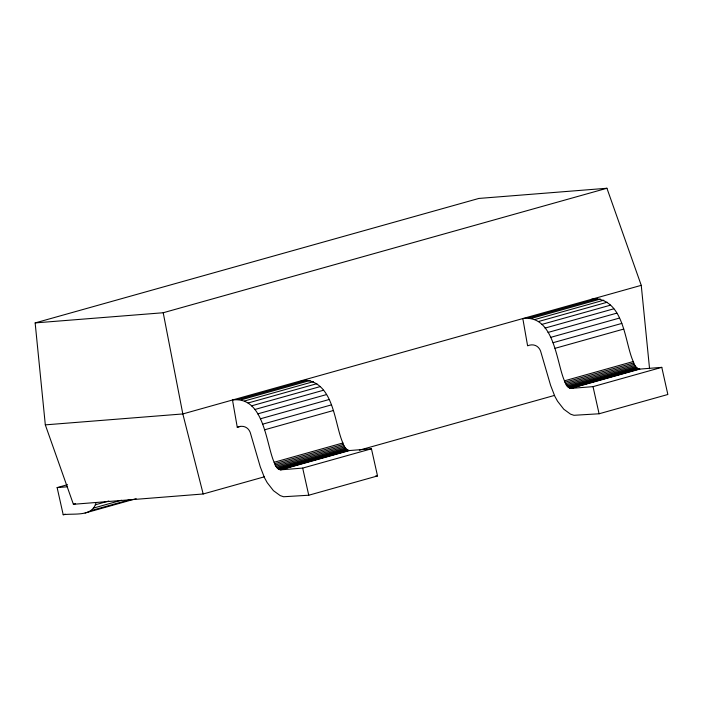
<?xml version="1.0" encoding="UTF-8"?>
<svg xmlns="http://www.w3.org/2000/svg" width="703" height="703" viewBox="0 0 703 703"><rect width="100%" height="100%" fill="white"/><g stroke="black" fill="none" stroke-linecap="round" stroke-linejoin="round"><path stroke-width="1.05" d="M67.55 484.675L57.128 487.592L63.2 514.737C74.123 513.058 92.181 517.223 96.03 502.794M264.381 476.81L203.176 493.981L73.393 504.288L45.317 424.867L35.15 322.914L478.866 198.439L606.926 188.263L641.25 285.339L649.563 368.75M35.15 322.914L163.21 312.747L606.926 188.263M641.25 285.339L182.824 413.944L45.317 424.867M238.053 399.568L306.816 380.279C334.233 384.638 334.408 424.014 342.888 442.987C343.934 446.115 345.779 450.263 349.54 450.544L371.448 448.804L377.52 475.94L308.749 495.228L283.59 496.749L280.216 495.606L273.432 490.659L267.202 482.653L264.495 477.741L260.242 466.739L250.769 434.269C249.372 427.828 243.765 424.559 237.263 427.257L232.491 400.007C264.073 395.93 265.998 443.901 274.126 462.275C275.172 465.404 277.017 469.551 280.778 469.832L302.685 468.093L371.448 448.804M528.384 318.116L597.146 298.828C624.563 303.186 624.739 342.563 633.227 361.535C634.264 364.664 636.118 368.811 639.871 369.093L661.787 367.353L667.85 394.488L599.088 413.777L573.929 415.297L570.546 414.155L563.771 409.208L557.532 401.202L554.825 396.29L550.581 385.288L541.099 352.818C539.711 346.377 534.104 343.108 527.601 345.806L522.821 318.556C554.403 314.478 556.328 362.449 564.465 380.824C565.502 383.952 567.356 388.1 571.108 388.381L593.024 386.641L661.787 367.353M241.305 399.787L310.067 380.499M531.635 318.336L600.406 299.047M244.679 400.938L313.45 381.641M535.018 319.487L603.78 300.19M248.097 402.986L316.86 383.689M538.428 321.535L607.199 302.237M251.463 405.877L320.225 386.588M541.793 324.426L610.564 305.137M254.688 409.541L323.45 390.253M545.027 328.09L613.789 308.802M257.693 413.891L326.456 394.594M548.032 332.44L616.795 313.143M260.4 418.803L329.171 399.506M550.739 337.352L619.501 318.055M237.263 427.257L240.391 426.378M262.746 424.146L331.508 404.858M553.076 342.695L621.839 323.406M264.653 429.797L333.415 410.508M554.983 348.345L623.746 329.057M73.393 504.288L75.502 503.7M95.283 504.816L108.824 501.011M63.2 514.737L65.282 514.148M93.306 508.137L121.434 500.237M90.907 510.642L130.494 499.534M85.107 512.997L136.154 498.673M274.126 462.275L342.888 442.987M564.465 380.824L633.227 361.535M274.601 463.69L343.372 444.393M564.94 382.239L633.702 362.941M275.189 465.026L343.952 445.728M565.52 383.574L634.291 364.277M275.866 466.247L344.628 446.959M566.196 384.796L634.967 365.507M276.622 467.337L345.384 448.048M566.952 385.885L635.714 366.597M277.421 468.251L346.192 448.962M567.76 386.799L636.523 367.511M278.265 468.98L347.027 449.683M568.604 387.529L637.366 368.231M279.117 469.49L347.88 450.201M569.456 388.038L638.219 368.75M279.961 469.78L348.732 450.482M570.3 388.328L639.062 369.031M280.778 469.832L349.54 450.544M571.108 388.381L639.871 369.093M359.356 450.166L554.588 395.394M591.583 299.267L597.146 298.828M301.253 380.718L306.816 380.279M57.128 487.592L67.567 486.766M375.428 476.107L377.52 475.94M203.176 493.981L182.824 413.944L163.21 312.747M593.024 386.641L599.088 413.777M302.685 468.093L308.749 495.228"/></g></svg>
